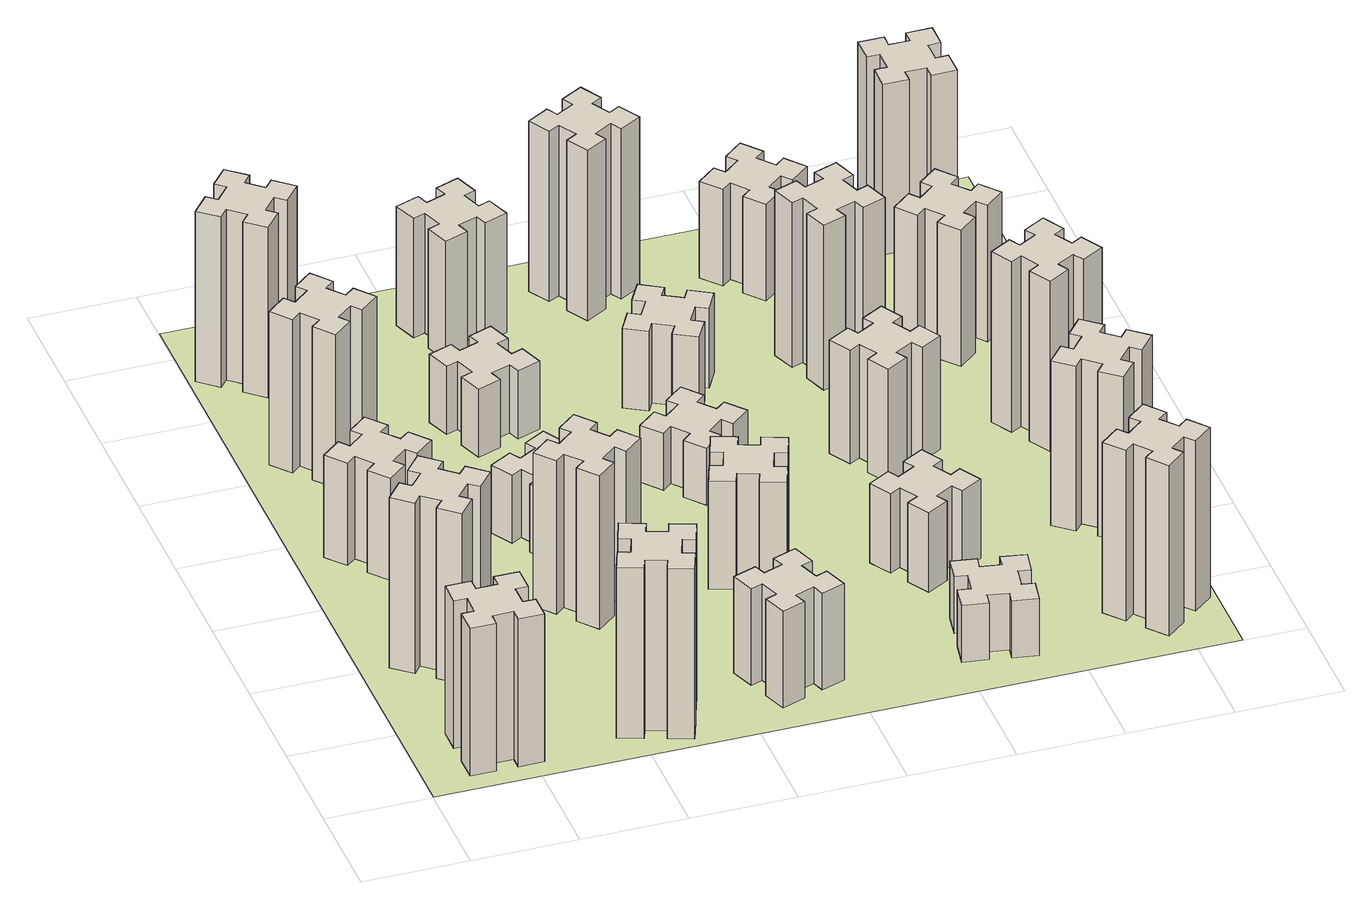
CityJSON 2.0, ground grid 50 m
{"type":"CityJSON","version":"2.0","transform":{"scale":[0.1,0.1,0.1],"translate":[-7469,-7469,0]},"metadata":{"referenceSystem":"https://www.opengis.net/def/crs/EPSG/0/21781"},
"CityObjects":{
"building1":{"type":"Building","attributes":{"class":"1000","function":"1000","usage":"1000","yearOfConstruction":2016,"roofType":"1000","measuredHeight":78,"storeysAboveGround":30,"storeysBelowGround":0},"geometry":[{"type":"Solid","lod":"1","boundaries":[[[[0,1,2,3,4,5,6,7,8,9,10,11,12,13,14,15,16,17,18,19]],[[17,16,20,21]],[[16,15,22,20]],[[15,14,23,22]],[[14,13,24,23]],[[13,12,25,24]],[[12,11,26,25]],[[11,10,27,26]],[[10,9,28,27]],[[9,8,29,28]],[[8,7,30,29]],[[7,6,31,30]],[[6,5,32,31]],[[5,4,33,32]],[[4,3,34,33]],[[3,2,35,34]],[[2,1,36,35]],[[1,0,37,36]],[[0,19,38,37]],[[19,18,39,38]],[[18,17,21,39]],[[24,25,26,27,28,29,30,31,32,33,34,35,36,37,38,39,21,20,22,23]]]]}]},
"building2":{"type":"Building","attributes":{"class":"1000","function":"1000","usage":"1000","yearOfConstruction":2016,"roofType":"1000","measuredHeight":90,"storeysAboveGround":30,"storeysBelowGround":0},"geometry":[{"type":"Solid","lod":"1","boundaries":[[[[40,41,42,43,44,45,46,47,48,49,50,51,52,53,54,55,56,57,58,59]],[[57,56,60,61]],[[56,55,62,60]],[[55,54,63,62]],[[54,53,64,63]],[[53,52,65,64]],[[52,51,66,65]],[[51,50,67,66]],[[50,49,68,67]],[[49,48,69,68]],[[48,47,70,69]],[[47,46,71,70]],[[46,45,72,71]],[[45,44,73,72]],[[44,43,74,73]],[[43,42,75,74]],[[42,41,76,75]],[[41,40,77,76]],[[40,59,78,77]],[[59,58,79,78]],[[58,57,61,79]],[[64,65,66,67,68,69,70,71,72,73,74,75,76,77,78,79,61,60,62,63]]]]}]},
"building3":{"type":"Building","attributes":{"class":"1000","function":"1000","usage":"1000","yearOfConstruction":2016,"roofType":"1000","measuredHeight":54,"storeysAboveGround":30,"storeysBelowGround":0},"geometry":[{"type":"Solid","lod":"1","boundaries":[[[[80,81,82,83,84,85,86,87,88,89,90,91,92,93,94,95,96,97,98,99]],[[97,96,100,101]],[[96,95,102,100]],[[95,94,103,102]],[[94,93,104,103]],[[93,92,105,104]],[[92,91,106,105]],[[91,90,107,106]],[[90,89,108,107]],[[89,88,109,108]],[[88,87,110,109]],[[87,86,111,110]],[[86,85,112,111]],[[85,84,113,112]],[[84,83,114,113]],[[83,82,115,114]],[[82,81,116,115]],[[81,80,117,116]],[[80,99,118,117]],[[99,98,119,118]],[[98,97,101,119]],[[104,105,106,107,108,109,110,111,112,113,114,115,116,117,118,119,101,100,102,103]]]]}]},
"building4":{"type":"Building","attributes":{"class":"1000","function":"1000","usage":"1000","yearOfConstruction":2016,"roofType":"1000","measuredHeight":81,"storeysAboveGround":30,"storeysBelowGround":0},"geometry":[{"type":"Solid","lod":"1","boundaries":[[[[120,121,122,123,124,125,126,127,128,129,130,131,132,133,134,135,136,137,138,139]],[[137,136,140,141]],[[136,135,142,140]],[[135,134,143,142]],[[134,133,144,143]],[[133,132,145,144]],[[132,131,146,145]],[[131,130,147,146]],[[130,129,148,147]],[[129,128,149,148]],[[128,127,150,149]],[[127,126,151,150]],[[126,125,152,151]],[[125,124,153,152]],[[124,123,154,153]],[[123,122,155,154]],[[122,121,156,155]],[[121,120,157,156]],[[120,139,158,157]],[[139,138,159,158]],[[138,137,141,159]],[[144,145,146,147,148,149,150,151,152,153,154,155,156,157,158,159,141,140,142,143]]]]}]},
"building5":{"type":"Building","attributes":{"class":"1000","function":"1000","usage":"1000","yearOfConstruction":2016,"roofType":"1000","measuredHeight":90,"storeysAboveGround":30,"storeysBelowGround":0},"geometry":[{"type":"Solid","lod":"1","boundaries":[[[[160,161,162,163,164,165,166,167,168,169,170,171,172,173,174,175,176,177,178,179]],[[177,176,180,181]],[[176,175,182,180]],[[175,174,183,182]],[[174,173,184,183]],[[173,172,185,184]],[[172,171,186,185]],[[171,170,187,186]],[[170,169,188,187]],[[169,168,189,188]],[[168,167,190,189]],[[167,166,191,190]],[[166,165,192,191]],[[165,164,193,192]],[[164,163,194,193]],[[163,162,195,194]],[[162,161,196,195]],[[161,160,197,196]],[[160,179,198,197]],[[179,178,199,198]],[[178,177,181,199]],[[184,185,186,187,188,189,190,191,192,193,194,195,196,197,198,199,181,180,182,183]]]]}]},
"building6":{"type":"Building","attributes":{"class":"1000","function":"1000","usage":"1000","yearOfConstruction":2016,"roofType":"1000","measuredHeight":90,"storeysAboveGround":30,"storeysBelowGround":0},"geometry":[{"type":"Solid","lod":"1","boundaries":[[[[200,201,202,203,204,205,206,207,208,209,210,211,212,213,214,215,216,217,218,219]],[[217,216,220,221]],[[216,215,222,220]],[[215,214,223,222]],[[214,213,224,223]],[[213,212,225,224]],[[212,211,226,225]],[[211,210,227,226]],[[210,209,228,227]],[[209,208,229,228]],[[208,207,230,229]],[[207,206,231,230]],[[206,205,232,231]],[[205,204,233,232]],[[204,203,234,233]],[[203,202,235,234]],[[202,201,236,235]],[[201,200,237,236]],[[200,219,238,237]],[[219,218,239,238]],[[218,217,221,239]],[[224,225,226,227,228,229,230,231,232,233,234,235,236,237,238,239,221,220,222,223]]]]}]},
"building7":{"type":"Building","attributes":{"class":"1000","function":"1000","usage":"1000","yearOfConstruction":2016,"roofType":"1000","measuredHeight":81,"storeysAboveGround":30,"storeysBelowGround":0},"geometry":[{"type":"Solid","lod":"1","boundaries":[[[[240,241,242,243,244,245,246,247,248,249,250,251,252,253,254,255,256,257,258,259]],[[257,256,260,261]],[[256,255,262,260]],[[255,254,263,262]],[[254,253,264,263]],[[253,252,265,264]],[[252,251,266,265]],[[251,250,267,266]],[[250,249,268,267]],[[249,248,269,268]],[[248,247,270,269]],[[247,246,271,270]],[[246,245,272,271]],[[245,244,273,272]],[[244,243,274,273]],[[243,242,275,274]],[[242,241,276,275]],[[241,240,277,276]],[[240,259,278,277]],[[259,258,279,278]],[[258,257,261,279]],[[264,265,266,267,268,269,270,271,272,273,274,275,276,277,278,279,261,260,262,263]]]]}]},
"building8":{"type":"Building","attributes":{"class":"1000","function":"1000","usage":"1000","yearOfConstruction":2016,"roofType":"1000","measuredHeight":36,"storeysAboveGround":30,"storeysBelowGround":0},"geometry":[{"type":"Solid","lod":"1","boundaries":[[[[280,281,282,283,284,285,286,287,288,289,290,291,292,293,294,295,296,297,298,299]],[[297,296,300,301]],[[296,295,302,300]],[[295,294,303,302]],[[294,293,304,303]],[[293,292,305,304]],[[292,291,306,305]],[[291,290,307,306]],[[290,289,308,307]],[[289,288,309,308]],[[288,287,310,309]],[[287,286,311,310]],[[286,285,312,311]],[[285,284,313,312]],[[284,283,314,313]],[[283,282,315,314]],[[282,281,316,315]],[[281,280,317,316]],[[280,299,318,317]],[[299,298,319,318]],[[298,297,301,319]],[[304,305,306,307,308,309,310,311,312,313,314,315,316,317,318,319,301,300,302,303]]]]}]},
"building9":{"type":"Building","attributes":{"class":"1000","function":"1000","usage":"1000","yearOfConstruction":2016,"roofType":"1000","measuredHeight":51,"storeysAboveGround":30,"storeysBelowGround":0},"geometry":[{"type":"Solid","lod":"1","boundaries":[[[[320,321,322,323,324,325,326,327,328,329,330,331,332,333,334,335,336,337,338,339]],[[337,336,340,341]],[[336,335,342,340]],[[335,334,343,342]],[[334,333,344,343]],[[333,332,345,344]],[[332,331,346,345]],[[331,330,347,346]],[[330,329,348,347]],[[329,328,349,348]],[[328,327,350,349]],[[327,326,351,350]],[[326,325,352,351]],[[325,324,353,352]],[[324,323,354,353]],[[323,322,355,354]],[[322,321,356,355]],[[321,320,357,356]],[[320,339,358,357]],[[339,338,359,358]],[[338,337,341,359]],[[344,345,346,347,348,349,350,351,352,353,354,355,356,357,358,359,341,340,342,343]]]]}]},
"building10":{"type":"Building","attributes":{"class":"1000","function":"1000","usage":"1000","yearOfConstruction":2016,"roofType":"1000","measuredHeight":36,"storeysAboveGround":30,"storeysBelowGround":0},"geometry":[{"type":"Solid","lod":"1","boundaries":[[[[360,361,362,363,364,365,366,367,368,369,370,371,372,373,374,375,376,377,378,379]],[[377,376,380,381]],[[376,375,382,380]],[[375,374,383,382]],[[374,373,384,383]],[[373,372,385,384]],[[372,371,386,385]],[[371,370,387,386]],[[370,369,388,387]],[[369,368,389,388]],[[368,367,390,389]],[[367,366,391,390]],[[366,365,392,391]],[[365,364,393,392]],[[364,363,394,393]],[[363,362,395,394]],[[362,361,396,395]],[[361,360,397,396]],[[360,379,398,397]],[[379,378,399,398]],[[378,377,381,399]],[[384,385,386,387,388,389,390,391,392,393,394,395,396,397,398,399,381,380,382,383]]]]}]},
"building11":{"type":"Building","attributes":{"class":"1000","function":"1000","usage":"1000","yearOfConstruction":2016,"roofType":"1000","measuredHeight":63,"storeysAboveGround":30,"storeysBelowGround":0},"geometry":[{"type":"Solid","lod":"1","boundaries":[[[[400,401,402,403,404,405,406,407,408,409,410,411,412,413,414,415,416,417,418,419]],[[417,416,420,421]],[[416,415,422,420]],[[415,414,423,422]],[[414,413,424,423]],[[413,412,425,424]],[[412,411,426,425]],[[411,410,427,426]],[[410,409,428,427]],[[409,408,429,428]],[[408,407,430,429]],[[407,406,431,430]],[[406,405,432,431]],[[405,404,433,432]],[[404,403,434,433]],[[403,402,435,434]],[[402,401,436,435]],[[401,400,437,436]],[[400,419,438,437]],[[419,418,439,438]],[[418,417,421,439]],[[424,425,426,427,428,429,430,431,432,433,434,435,436,437,438,439,421,420,422,423]]]]}]},
"building12":{"type":"Building","attributes":{"class":"1000","function":"1000","usage":"1000","yearOfConstruction":2016,"roofType":"1000","measuredHeight":57,"storeysAboveGround":30,"storeysBelowGround":0},"geometry":[{"type":"Solid","lod":"1","boundaries":[[[[440,441,442,443,444,445,446,447,448,449,450,451,452,453,454,455,456,457,458,459]],[[457,456,460,461]],[[456,455,462,460]],[[455,454,463,462]],[[454,453,464,463]],[[453,452,465,464]],[[452,451,466,465]],[[451,450,467,466]],[[450,449,468,467]],[[449,448,469,468]],[[448,447,470,469]],[[447,446,471,470]],[[446,445,472,471]],[[445,444,473,472]],[[444,443,474,473]],[[443,442,475,474]],[[442,441,476,475]],[[441,440,477,476]],[[440,459,478,477]],[[459,458,479,478]],[[458,457,461,479]],[[464,465,466,467,468,469,470,471,472,473,474,475,476,477,478,479,461,460,462,463]]]]}]},
"building13":{"type":"Building","attributes":{"class":"1000","function":"1000","usage":"1000","yearOfConstruction":2016,"roofType":"1000","measuredHeight":30,"storeysAboveGround":30,"storeysBelowGround":0},"geometry":[{"type":"Solid","lod":"1","boundaries":[[[[480,481,482,483,484,485,486,487,488,489,490,491,492,493,494,495,496,497,498,499]],[[497,496,500,501]],[[496,495,502,500]],[[495,494,503,502]],[[494,493,504,503]],[[493,492,505,504]],[[492,491,506,505]],[[491,490,507,506]],[[490,489,508,507]],[[489,488,509,508]],[[488,487,510,509]],[[487,486,511,510]],[[486,485,512,511]],[[485,484,513,512]],[[484,483,514,513]],[[483,482,515,514]],[[482,481,516,515]],[[481,480,517,516]],[[480,499,518,517]],[[499,498,519,518]],[[498,497,501,519]],[[504,505,506,507,508,509,510,511,512,513,514,515,516,517,518,519,501,500,502,503]]]]}]},
"building14":{"type":"Building","attributes":{"class":"1000","function":"1000","usage":"1000","yearOfConstruction":2016,"roofType":"1000","measuredHeight":42,"storeysAboveGround":30,"storeysBelowGround":0},"geometry":[{"type":"Solid","lod":"1","boundaries":[[[[520,521,522,523,524,525,526,527,528,529,530,531,532,533,534,535,536,537,538,539]],[[537,536,540,541]],[[536,535,542,540]],[[535,534,543,542]],[[534,533,544,543]],[[533,532,545,544]],[[532,531,546,545]],[[531,530,547,546]],[[530,529,548,547]],[[529,528,549,548]],[[528,527,550,549]],[[527,526,551,550]],[[526,525,552,551]],[[525,524,553,552]],[[524,523,554,553]],[[523,522,555,554]],[[522,521,556,555]],[[521,520,557,556]],[[520,539,558,557]],[[539,538,559,558]],[[538,537,541,559]],[[544,545,546,547,548,549,550,551,552,553,554,555,556,557,558,559,541,540,542,543]]]]}]},
"building15":{"type":"Building","attributes":{"class":"1000","function":"1000","usage":"1000","yearOfConstruction":2016,"roofType":"1000","measuredHeight":30,"storeysAboveGround":30,"storeysBelowGround":0},"geometry":[{"type":"Solid","lod":"1","boundaries":[[[[560,561,562,563,564,565,566,567,568,569,570,571,572,573,574,575,576,577,578,579]],[[577,576,580,581]],[[576,575,582,580]],[[575,574,583,582]],[[574,573,584,583]],[[573,572,585,584]],[[572,571,586,585]],[[571,570,587,586]],[[570,569,588,587]],[[569,568,589,588]],[[568,567,590,589]],[[567,566,591,590]],[[566,565,592,591]],[[565,564,593,592]],[[564,563,594,593]],[[563,562,595,594]],[[562,561,596,595]],[[561,560,597,596]],[[560,579,598,597]],[[579,578,599,598]],[[578,577,581,599]],[[584,585,586,587,588,589,590,591,592,593,594,595,596,597,598,599,581,580,582,583]]]]}]},
"building16":{"type":"Building","attributes":{"class":"1000","function":"1000","usage":"1000","yearOfConstruction":2016,"roofType":"1000","measuredHeight":90,"storeysAboveGround":30,"storeysBelowGround":0},"geometry":[{"type":"Solid","lod":"1","boundaries":[[[[600,601,602,603,604,605,606,607,608,609,610,611,612,613,614,615,616,617,618,619]],[[617,616,620,621]],[[616,615,622,620]],[[615,614,623,622]],[[614,613,624,623]],[[613,612,625,624]],[[612,611,626,625]],[[611,610,627,626]],[[610,609,628,627]],[[609,608,629,628]],[[608,607,630,629]],[[607,606,631,630]],[[606,605,632,631]],[[605,604,633,632]],[[604,603,634,633]],[[603,602,635,634]],[[602,601,636,635]],[[601,600,637,636]],[[600,619,638,637]],[[619,618,639,638]],[[618,617,621,639]],[[624,625,626,627,628,629,630,631,632,633,634,635,636,637,638,639,621,620,622,623]]]]}]},
"building17":{"type":"Building","attributes":{"class":"1000","function":"1000","usage":"1000","yearOfConstruction":2016,"roofType":"1000","measuredHeight":42,"storeysAboveGround":30,"storeysBelowGround":0},"geometry":[{"type":"Solid","lod":"1","boundaries":[[[[640,641,642,643,644,645,646,647,648,649,650,651,652,653,654,655,656,657,658,659]],[[657,656,660,661]],[[656,655,662,660]],[[655,654,663,662]],[[654,653,664,663]],[[653,652,665,664]],[[652,651,666,665]],[[651,650,667,666]],[[650,649,668,667]],[[649,648,669,668]],[[648,647,670,669]],[[647,646,671,670]],[[646,645,672,671]],[[645,644,673,672]],[[644,643,674,673]],[[643,642,675,674]],[[642,641,676,675]],[[641,640,677,676]],[[640,659,678,677]],[[659,658,679,678]],[[658,657,661,679]],[[664,665,666,667,668,669,670,671,672,673,674,675,676,677,678,679,661,660,662,663]]]]}]},
"building18":{"type":"Building","attributes":{"class":"1000","function":"1000","usage":"1000","yearOfConstruction":2016,"roofType":"1000","measuredHeight":60,"storeysAboveGround":30,"storeysBelowGround":0},"geometry":[{"type":"Solid","lod":"1","boundaries":[[[[680,681,682,683,684,685,686,687,688,689,690,691,692,693,694,695,696,697,698,699]],[[697,696,700,701]],[[696,695,702,700]],[[695,694,703,702]],[[694,693,704,703]],[[693,692,705,704]],[[692,691,706,705]],[[691,690,707,706]],[[690,689,708,707]],[[689,688,709,708]],[[688,687,710,709]],[[687,686,711,710]],[[686,685,712,711]],[[685,684,713,712]],[[684,683,714,713]],[[683,682,715,714]],[[682,681,716,715]],[[681,680,717,716]],[[680,699,718,717]],[[699,698,719,718]],[[698,697,701,719]],[[704,705,706,707,708,709,710,711,712,713,714,715,716,717,718,719,701,700,702,703]]]]}]},
"building19":{"type":"Building","attributes":{"class":"1000","function":"1000","usage":"1000","yearOfConstruction":2016,"roofType":"1000","measuredHeight":87,"storeysAboveGround":30,"storeysBelowGround":0},"geometry":[{"type":"Solid","lod":"1","boundaries":[[[[720,721,722,723,724,725,726,727,728,729,730,731,732,733,734,735,736,737,738,739]],[[737,736,740,741]],[[736,735,742,740]],[[735,734,743,742]],[[734,733,744,743]],[[733,732,745,744]],[[732,731,746,745]],[[731,730,747,746]],[[730,729,748,747]],[[729,728,749,748]],[[728,727,750,749]],[[727,726,751,750]],[[726,725,752,751]],[[725,724,753,752]],[[724,723,754,753]],[[723,722,755,754]],[[722,721,756,755]],[[721,720,757,756]],[[720,739,758,757]],[[739,738,759,758]],[[738,737,741,759]],[[744,745,746,747,748,749,750,751,752,753,754,755,756,757,758,759,741,740,742,743]]]]}]},
"building20":{"type":"Building","attributes":{"class":"1000","function":"1000","usage":"1000","yearOfConstruction":2016,"roofType":"1000","measuredHeight":90,"storeysAboveGround":30,"storeysBelowGround":0},"geometry":[{"type":"Solid","lod":"1","boundaries":[[[[760,761,762,763,764,765,766,767,768,769,770,771,772,773,774,775,776,777,778,779]],[[777,776,780,781]],[[776,775,782,780]],[[775,774,783,782]],[[774,773,784,783]],[[773,772,785,784]],[[772,771,786,785]],[[771,770,787,786]],[[770,769,788,787]],[[769,768,789,788]],[[768,767,790,789]],[[767,766,791,790]],[[766,765,792,791]],[[765,764,793,792]],[[764,763,794,793]],[[763,762,795,794]],[[762,761,796,795]],[[761,760,797,796]],[[760,779,798,797]],[[779,778,799,798]],[[778,777,781,799]],[[784,785,786,787,788,789,790,791,792,793,794,795,796,797,798,799,781,780,782,783]]]]}]},
"building21":{"type":"Building","attributes":{"class":"1000","function":"1000","usage":"1000","yearOfConstruction":2016,"roofType":"1000","measuredHeight":51,"storeysAboveGround":30,"storeysBelowGround":0},"geometry":[{"type":"Solid","lod":"1","boundaries":[[[[800,801,802,803,804,805,806,807,808,809,810,811,812,813,814,815,816,817,818,819]],[[817,816,820,821]],[[816,815,822,820]],[[815,814,823,822]],[[814,813,824,823]],[[813,812,825,824]],[[812,811,826,825]],[[811,810,827,826]],[[810,809,828,827]],[[809,808,829,828]],[[808,807,830,829]],[[807,806,831,830]],[[806,805,832,831]],[[805,804,833,832]],[[804,803,834,833]],[[803,802,835,834]],[[802,801,836,835]],[[801,800,837,836]],[[800,819,838,837]],[[819,818,839,838]],[[818,817,821,839]],[[824,825,826,827,828,829,830,831,832,833,834,835,836,837,838,839,821,820,822,823]]]]}]},
"building22":{"type":"Building","attributes":{"class":"1000","function":"1000","usage":"1000","yearOfConstruction":2016,"roofType":"1000","measuredHeight":87,"storeysAboveGround":30,"storeysBelowGround":0},"geometry":[{"type":"Solid","lod":"1","boundaries":[[[[840,841,842,843,844,845,846,847,848,849,850,851,852,853,854,855,856,857,858,859]],[[857,856,860,861]],[[856,855,862,860]],[[855,854,863,862]],[[854,853,864,863]],[[853,852,865,864]],[[852,851,866,865]],[[851,850,867,866]],[[850,849,868,867]],[[849,848,869,868]],[[848,847,870,869]],[[847,846,871,870]],[[846,845,872,871]],[[845,844,873,872]],[[844,843,874,873]],[[843,842,875,874]],[[842,841,876,875]],[[841,840,877,876]],[[840,859,878,877]],[[859,858,879,878]],[[858,857,861,879]],[[864,865,866,867,868,869,870,871,872,873,874,875,876,877,878,879,861,860,862,863]]]]}]},
"building23":{"type":"Building","attributes":{"class":"1000","function":"1000","usage":"1000","yearOfConstruction":2016,"roofType":"1000","measuredHeight":90,"storeysAboveGround":30,"storeysBelowGround":0},"geometry":[{"type":"Solid","lod":"1","boundaries":[[[[880,881,882,883,884,885,886,887,888,889,890,891,892,893,894,895,896,897,898,899]],[[897,896,900,901]],[[896,895,902,900]],[[895,894,903,902]],[[894,893,904,903]],[[893,892,905,904]],[[892,891,906,905]],[[891,890,907,906]],[[890,889,908,907]],[[889,888,909,908]],[[888,887,910,909]],[[887,886,911,910]],[[886,885,912,911]],[[885,884,913,912]],[[884,883,914,913]],[[883,882,915,914]],[[882,881,916,915]],[[881,880,917,916]],[[880,899,918,917]],[[899,898,919,918]],[[898,897,901,919]],[[904,905,906,907,908,909,910,911,912,913,914,915,916,917,918,919,901,900,902,903]]]]}]},
"building24":{"type":"Building","attributes":{"class":"1000","function":"1000","usage":"1000","yearOfConstruction":2016,"roofType":"1000","measuredHeight":72,"storeysAboveGround":30,"storeysBelowGround":0},"geometry":[{"type":"Solid","lod":"1","boundaries":[[[[920,921,922,923,924,925,926,927,928,929,930,931,932,933,934,935,936,937,938,939]],[[937,936,940,941]],[[936,935,942,940]],[[935,934,943,942]],[[934,933,944,943]],[[933,932,945,944]],[[932,931,946,945]],[[931,930,947,946]],[[930,929,948,947]],[[929,928,949,948]],[[928,927,950,949]],[[927,926,951,950]],[[926,925,952,951]],[[925,924,953,952]],[[924,923,954,953]],[[923,922,955,954]],[[922,921,956,955]],[[921,920,957,956]],[[920,939,958,957]],[[939,938,959,958]],[[938,937,941,959]],[[944,945,946,947,948,949,950,951,952,953,954,955,956,957,958,959,941,940,942,943]]]]}]},
"building25":{"type":"Building","attributes":{"class":"1000","function":"1000","usage":"1000","yearOfConstruction":2016,"roofType":"1000","measuredHeight":90,"storeysAboveGround":30,"storeysBelowGround":0},"geometry":[{"type":"Solid","lod":"1","boundaries":[[[[960,961,962,963,964,965,966,967,968,969,970,971,972,973,974,975,976,977,978,979]],[[977,976,980,981]],[[976,975,982,980]],[[975,974,983,982]],[[974,973,984,983]],[[973,972,985,984]],[[972,971,986,985]],[[971,970,987,986]],[[970,969,988,987]],[[969,968,989,988]],[[968,967,990,989]],[[967,966,991,990]],[[966,965,992,991]],[[965,964,993,992]],[[964,963,994,993]],[[963,962,995,994]],[[962,961,996,995]],[[961,960,997,996]],[[960,979,998,997]],[[979,978,999,998]],[[978,977,981,999]],[[984,985,986,987,988,989,990,991,992,993,994,995,996,997,998,999,981,980,982,983]]]]}]},
"landuse1":{"type":"LandUse","attributes":{"name":"plot1","function":"1010"},"geometry":[{"type":"MultiSurface","lod":"1","boundaries":[[[1000,1001,1002,1003]]]}]}
},
"vertices":[
[265,325,0],[265,225,0],[205,225,0],[205,105,0],[325,105,0],[325,165,0],[425,165,0],[425,105,0],[545,105,0],[545,225,0],[485,225,0],[485,325,0],[545,325,0],[545,445,0],[425,445,0],[425,385,0],[325,385,0],[325,445,0],[205,445,0],[205,325,0],[325,385,780],[325,445,780],[425,385,780],[425,445,780],[545,445,780],[545,325,780],[485,325,780],[485,225,780],[545,225,780],[545,105,780],[425,105,780],[425,165,780],[325,165,780],[325,105,780],[205,105,780],[205,225,780],[265,225,780],[265,325,780],[205,325,780],[205,445,780],
[484,1067,0],[408,1132,0],[446,1178,0],[354,1255,0],[277,1163,0],[323,1124,0],[259,1048,0],[213,1086,0],[136,994,0],[228,917,0],[266,963,0],[343,899,0],[304,853,0],[396,776,0],[473,868,0],[427,906,0],[492,983,0],[538,944,0],[615,1036,0],[523,1113,0],[492,983,900],[538,944,900],[427,906,900],[473,868,900],[396,776,900],[304,853,900],[343,899,900],[266,963,900],[228,917,900],[136,994,900],[213,1086,900],[259,1048,900],[323,1124,900],[277,1163,900],[354,1255,900],[446,1178,900],[408,1132,900],[484,1067,900],[523,1113,900],[615,1036,900],
[492,1888,0],[427,1964,0],[473,2003,0],[396,2095,0],[304,2018,0],[343,1972,0],[266,1907,0],[228,1953,0],[136,1876,0],[213,1784,0],[259,1823,0],[323,1746,0],[277,1708,0],[354,1616,0],[446,1693,0],[408,1739,0],[484,1803,0],[523,1757,0],[615,1834,0],[538,1926,0],[484,1803,540],[523,1757,540],[408,1739,540],[446,1693,540],[354,1616,540],[277,1708,540],[323,1746,540],[259,1823,540],[213,1784,540],[136,1876,540],[228,1953,540],[266,1907,540],[343,1972,540],[304,2018,540],[396,2095,540],[473,2003,540],[427,1964,540],[492,1888,540],[538,1926,540],[615,1834,540],
[343,2712,0],[266,2647,0],[228,2693,0],[136,2616,0],[213,2524,0],[259,2563,0],[323,2486,0],[277,2448,0],[354,2356,0],[446,2433,0],[408,2479,0],[484,2543,0],[523,2497,0],[615,2574,0],[538,2666,0],[492,2628,0],[427,2704,0],[473,2743,0],[396,2835,0],[304,2758,0],[427,2704,810],[473,2743,810],[492,2628,810],[538,2666,810],[615,2574,810],[523,2497,810],[484,2543,810],[408,2479,810],[446,2433,810],[354,2356,810],[277,2448,810],[323,2486,810],[259,2563,810],[213,2524,810],[136,2616,810],[228,2693,810],[266,2647,810],[343,2712,810],[304,2758,810],[396,2835,810],
[1029,360,0],[995,266,0],[939,287,0],[897,174,0],[1010,133,0],[1031,189,0],[1125,155,0],[1104,99,0],[1217,57,0],[1258,170,0],[1202,191,0],[1236,285,0],[1292,264,0],[1333,377,0],[1220,418,0],[1200,362,0],[1106,396,0],[1127,452,0],[1014,493,0],[973,380,0],[1106,396,900],[1127,452,900],[1200,362,900],[1220,418,900],[1333,377,900],[1292,264,900],[1236,285,900],[1202,191,900],[1258,170,900],[1217,57,900],[1104,99,900],[1125,155,900],[1031,189,900],[1010,133,900],[897,174,900],[939,287,900],[995,266,900],[1029,360,900],[973,380,900],[1014,493,900],
[384,3387,0],[308,3452,0],[346,3498,0],[254,3575,0],[177,3483,0],[223,3444,0],[159,3368,0],[113,3406,0],[36,3314,0],[128,3237,0],[166,3283,0],[243,3219,0],[204,3173,0],[296,3096,0],[373,3188,0],[327,3226,0],[392,3303,0],[438,3264,0],[515,3356,0],[423,3433,0],[392,3303,900],[438,3264,900],[327,3226,900],[373,3188,900],[296,3096,900],[204,3173,900],[243,3219,900],[166,3283,900],[128,3237,900],[36,3314,900],[113,3406,900],[159,3368,900],[223,3444,900],[177,3483,900],[254,3575,900],[346,3498,900],[308,3452,900],[384,3387,900],[423,3433,900],[515,3356,900],
[1083,1332,0],[1006,1267,0],[968,1313,0],[876,1236,0],[953,1144,0],[999,1183,0],[1063,1106,0],[1017,1068,0],[1094,976,0],[1186,1053,0],[1148,1099,0],[1224,1163,0],[1263,1117,0],[1355,1194,0],[1278,1286,0],[1232,1248,0],[1167,1324,0],[1213,1363,0],[1136,1455,0],[1044,1378,0],[1167,1324,810],[1213,1363,810],[1232,1248,810],[1278,1286,810],[1355,1194,810],[1263,1117,810],[1224,1163,810],[1148,1099,810],[1186,1053,810],[1094,976,810],[1017,1068,810],[1063,1106,810],[999,1183,810],[953,1144,810],[876,1236,810],[968,1313,810],[1006,1267,810],[1083,1332,810],[1044,1378,810],[1136,1455,810],
[995,1744,0],[1045,1657,0],[993,1627,0],[1053,1523,0],[1157,1583,0],[1127,1635,0],[1214,1685,0],[1244,1633,0],[1348,1693,0],[1288,1797,0],[1236,1767,0],[1186,1854,0],[1238,1884,0],[1178,1988,0],[1074,1928,0],[1104,1876,0],[1017,1826,0],[987,1878,0],[883,1818,0],[943,1714,0],[1017,1826,360],[987,1878,360],[1104,1876,360],[1074,1928,360],[1178,1988,360],[1238,1884,360],[1186,1854,360],[1236,1767,360],[1288,1797,360],[1348,1693,360],[1244,1633,360],[1214,1685,360],[1127,1635,360],[1157,1583,360],[1053,1523,360],[993,1627,360],[1045,1657,360],[995,1744,360],[943,1714,360],[883,1818,360],
[1765,496,0],[1671,462,0],[1650,518,0],[1537,477,0],[1579,364,0],[1635,385,0],[1669,291,0],[1613,270,0],[1654,157,0],[1767,199,0],[1746,255,0],[1840,289,0],[1860,233,0],[1973,274,0],[1932,387,0],[1876,366,0],[1842,460,0],[1898,480,0],[1857,593,0],[1744,552,0],[1842,460,510],[1898,480,510],[1876,366,510],[1932,387,510],[1973,274,510],[1860,233,510],[1840,289,510],[1746,255,510],[1767,199,510],[1654,157,510],[1613,270,510],[1669,291,510],[1635,385,510],[1579,364,510],[1537,477,510],[1650,518,510],[1671,462,510],[1765,496,510],[1744,552,510],[1857,593,510],
[1125,2716,0],[1031,2682,0],[1010,2738,0],[897,2697,0],[939,2584,0],[995,2605,0],[1029,2511,0],[973,2490,0],[1014,2377,0],[1127,2419,0],[1106,2475,0],[1200,2509,0],[1220,2453,0],[1333,2494,0],[1292,2607,0],[1236,2586,0],[1202,2680,0],[1258,2700,0],[1217,2813,0],[1104,2772,0],[1202,2680,360],[1258,2700,360],[1236,2586,360],[1292,2607,360],[1333,2494,360],[1220,2453,360],[1200,2509,360],[1106,2475,360],[1127,2419,360],[1014,2377,360],[973,2490,360],[1029,2511,360],[995,2605,360],[939,2584,360],[897,2697,360],[1010,2738,360],[1031,2682,360],[1125,2716,360],[1104,2772,360],[1217,2813,360],
[1225,3456,0],[1131,3422,0],[1110,3478,0],[997,3437,0],[1039,3324,0],[1095,3345,0],[1129,3251,0],[1073,3230,0],[1114,3117,0],[1227,3159,0],[1206,3215,0],[1300,3249,0],[1320,3193,0],[1433,3234,0],[1392,3347,0],[1336,3326,0],[1302,3420,0],[1358,3440,0],[1317,3553,0],[1204,3512,0],[1302,3420,630],[1358,3440,630],[1336,3326,630],[1392,3347,630],[1433,3234,630],[1320,3193,630],[1300,3249,630],[1206,3215,630],[1227,3159,630],[1114,3117,630],[1073,3230,630],[1129,3251,630],[1095,3345,630],[1039,3324,630],[997,3437,630],[1110,3478,630],[1131,3422,630],[1225,3456,630],[1204,3512,630],[1317,3553,630],
[1769,1300,0],[1735,1206,0],[1679,1227,0],[1637,1114,0],[1750,1073,0],[1771,1129,0],[1865,1095,0],[1844,1039,0],[1957,997,0],[1998,1110,0],[1942,1131,0],[1976,1225,0],[2032,1204,0],[2073,1317,0],[1960,1358,0],[1940,1302,0],[1846,1336,0],[1867,1392,0],[1754,1433,0],[1713,1320,0],[1846,1336,570],[1867,1392,570],[1940,1302,570],[1960,1358,570],[2073,1317,570],[2032,1204,570],[1976,1225,570],[1942,1131,570],[1998,1110,570],[1957,997,570],[1844,1039,570],[1865,1095,570],[1771,1129,570],[1750,1073,570],[1637,1114,570],[1679,1227,570],[1735,1206,570],[1769,1300,570],[1713,1320,570],[1754,1433,570],
[1972,1988,0],[1907,2064,0],[1953,2103,0],[1876,2195,0],[1784,2118,0],[1823,2072,0],[1746,2007,0],[1708,2053,0],[1616,1976,0],[1693,1884,0],[1739,1923,0],[1803,1846,0],[1757,1808,0],[1834,1716,0],[1926,1793,0],[1888,1839,0],[1964,1903,0],[2003,1857,0],[2095,1934,0],[2018,2026,0],[1964,1903,300],[2003,1857,300],[1888,1839,300],[1926,1793,300],[1834,1716,300],[1757,1808,300],[1803,1846,300],[1739,1923,300],[1693,1884,300],[1616,1976,300],[1708,2053,300],[1746,2007,300],[1823,2072,300],[1784,2118,300],[1876,2195,300],[1953,2103,300],[1907,2064,300],[1972,1988,300],[2018,2026,300],[2095,1934,300],
[2026,2497,0],[2076,2584,0],[2128,2554,0],[2188,2658,0],[2084,2718,0],[2054,2666,0],[1967,2716,0],[1997,2768,0],[1893,2828,0],[1833,2724,0],[1885,2694,0],[1835,2607,0],[1783,2637,0],[1723,2533,0],[1827,2473,0],[1857,2525,0],[1944,2475,0],[1914,2423,0],[2018,2363,0],[2078,2467,0],[1944,2475,420],[1914,2423,420],[1857,2525,420],[1827,2473,420],[1723,2533,420],[1783,2637,420],[1835,2607,420],[1885,2694,420],[1833,2724,420],[1893,2828,420],[1997,2768,420],[1967,2716,420],[2054,2666,420],[2084,2718,420],[2188,2658,420],[2128,2554,420],[2076,2584,420],[2026,2497,420],[2078,2467,420],[2018,2363,420],
[2596,444,0],[2578,345,0],[2519,356,0],[2498,237,0],[2617,217,0],[2627,276,0],[2725,258,0],[2715,199,0],[2833,178,0],[2854,297,0],[2795,307,0],[2812,405,0],[2871,395,0],[2892,513,0],[2774,534,0],[2764,475,0],[2665,492,0],[2676,551,0],[2557,572,0],[2537,454,0],[2665,492,300],[2676,551,300],[2764,475,300],[2774,534,300],[2892,513,300],[2871,395,300],[2812,405,300],[2795,307,300],[2854,297,300],[2833,178,300],[2715,199,300],[2725,258,300],[2627,276,300],[2617,217,300],[2498,237,300],[2519,356,300],[2578,345,300],[2596,444,300],[2537,454,300],[2557,572,300],
[1844,3556,0],[1757,3506,0],[1727,3558,0],[1623,3498,0],[1683,3394,0],[1735,3424,0],[1785,3337,0],[1733,3307,0],[1793,3203,0],[1897,3263,0],[1867,3315,0],[1954,3365,0],[1984,3313,0],[2088,3373,0],[2028,3477,0],[1976,3447,0],[1926,3534,0],[1978,3564,0],[1918,3668,0],[1814,3608,0],[1926,3534,900],[1978,3564,900],[1976,3447,900],[2028,3477,900],[2088,3373,900],[1984,3313,900],[1954,3365,900],[1867,3315,900],[1897,3263,900],[1793,3203,900],[1733,3307,900],[1785,3337,900],[1735,3424,900],[1683,3394,900],[1623,3498,900],[1727,3558,900],[1757,3506,900],[1844,3556,900],[1814,3608,900],[1918,3668,900],
[2716,1027,0],[2666,1114,0],[2718,1144,0],[2658,1248,0],[2554,1188,0],[2584,1136,0],[2497,1086,0],[2467,1138,0],[2363,1078,0],[2423,974,0],[2475,1004,0],[2525,917,0],[2473,887,0],[2533,783,0],[2637,843,0],[2607,895,0],[2694,945,0],[2724,893,0],[2828,953,0],[2768,1057,0],[2694,945,420],[2724,893,420],[2607,895,420],[2637,843,420],[2533,783,420],[2473,887,420],[2525,917,420],[2475,1004,420],[2423,974,420],[2363,1078,420],[2467,1138,420],[2497,1086,420],[2584,1136,420],[2554,1188,420],[2658,1248,420],[2718,1144,420],[2666,1114,420],[2716,1027,420],[2768,1057,420],[2828,953,420],
[2816,1867,0],[2766,1954,0],[2818,1984,0],[2758,2088,0],[2654,2028,0],[2684,1976,0],[2597,1926,0],[2567,1978,0],[2463,1918,0],[2523,1814,0],[2575,1844,0],[2625,1757,0],[2573,1727,0],[2633,1623,0],[2737,1683,0],[2707,1735,0],[2794,1785,0],[2824,1733,0],[2928,1793,0],[2868,1897,0],[2794,1785,600],[2824,1733,600],[2707,1735,600],[2737,1683,600],[2633,1623,600],[2573,1727,600],[2625,1757,600],[2575,1844,600],[2523,1814,600],[2463,1918,600],[2567,1978,600],[2597,1926,600],[2684,1976,600],[2654,2028,600],[2758,2088,600],[2818,1984,600],[2766,1954,600],[2816,1867,600],[2868,1897,600],[2928,1793,600],
[2686,2475,0],[2780,2509,0],[2800,2453,0],[2913,2494,0],[2872,2607,0],[2816,2586,0],[2782,2680,0],[2838,2700,0],[2797,2813,0],[2684,2772,0],[2705,2716,0],[2611,2682,0],[2590,2738,0],[2477,2697,0],[2519,2584,0],[2575,2605,0],[2609,2511,0],[2553,2490,0],[2594,2377,0],[2707,2419,0],[2609,2511,870],[2553,2490,870],[2575,2605,870],[2519,2584,870],[2477,2697,870],[2590,2738,870],[2611,2682,870],[2705,2716,870],[2684,2772,870],[2797,2813,870],[2838,2700,870],[2782,2680,870],[2816,2586,870],[2872,2607,870],[2913,2494,870],[2800,2453,870],[2780,2509,870],[2686,2475,870],[2707,2419,870],[2594,2377,870],
[3468,259,0],[3544,323,0],[3583,277,0],[3675,354,0],[3598,446,0],[3552,408,0],[3487,484,0],[3533,523,0],[3456,615,0],[3364,538,0],[3403,492,0],[3326,427,0],[3288,473,0],[3196,396,0],[3273,304,0],[3319,343,0],[3383,266,0],[3337,228,0],[3414,136,0],[3506,213,0],[3383,266,900],[3337,228,900],[3319,343,900],[3273,304,900],[3196,396,900],[3288,473,900],[3326,427,900],[3403,492,900],[3364,538,900],[3456,615,900],[3533,523,900],[3487,484,900],[3552,408,900],[3598,446,900],[3675,354,900],[3583,277,900],[3544,323,900],[3468,259,900],[3506,213,900],[3414,136,900],
[2712,3368,0],[2647,3444,0],[2693,3483,0],[2616,3575,0],[2524,3498,0],[2563,3452,0],[2486,3387,0],[2448,3433,0],[2356,3356,0],[2433,3264,0],[2479,3303,0],[2543,3226,0],[2497,3188,0],[2574,3096,0],[2666,3173,0],[2628,3219,0],[2704,3283,0],[2743,3237,0],[2835,3314,0],[2758,3406,0],[2704,3283,510],[2743,3237,510],[2628,3219,510],[2666,3173,510],[2574,3096,510],[2497,3188,510],[2543,3226,510],[2479,3303,510],[2433,3264,510],[2356,3356,510],[2448,3433,510],[2486,3387,510],[2563,3452,510],[2524,3498,510],[2616,3575,510],[2693,3483,510],[2647,3444,510],[2712,3368,510],[2758,3406,510],[2835,3314,510],
[3487,1006,0],[3552,1083,0],[3598,1044,0],[3675,1136,0],[3583,1213,0],[3544,1167,0],[3468,1232,0],[3506,1278,0],[3414,1355,0],[3337,1263,0],[3383,1224,0],[3319,1148,0],[3273,1186,0],[3196,1094,0],[3288,1017,0],[3326,1063,0],[3403,999,0],[3364,953,0],[3456,876,0],[3533,968,0],[3403,999,870],[3364,953,870],[3326,1063,870],[3288,1017,870],[3196,1094,870],[3273,1186,870],[3319,1148,870],[3383,1224,870],[3337,1263,870],[3414,1355,870],[3506,1278,870],[3468,1232,870],[3544,1167,870],[3583,1213,870],[3675,1136,870],[3598,1044,870],[3552,1083,870],[3487,1006,870],[3533,968,870],[3456,876,870],
[3556,1867,0],[3506,1954,0],[3558,1984,0],[3498,2088,0],[3394,2028,0],[3424,1976,0],[3337,1926,0],[3307,1978,0],[3203,1918,0],[3263,1814,0],[3315,1844,0],[3365,1757,0],[3313,1727,0],[3373,1623,0],[3477,1683,0],[3447,1735,0],[3534,1785,0],[3564,1733,0],[3668,1793,0],[3608,1897,0],[3534,1785,900],[3564,1733,900],[3447,1735,900],[3477,1683,900],[3373,1623,900],[3313,1727,900],[3365,1757,900],[3315,1844,900],[3263,1814,900],[3203,1918,900],[3307,1978,900],[3337,1926,900],[3424,1976,900],[3394,2028,900],[3498,2088,900],[3558,1984,900],[3506,1954,900],[3556,1867,900],[3608,1897,900],[3668,1793,900],
[3119,2563,0],[3183,2486,0],[3137,2448,0],[3214,2356,0],[3306,2433,0],[3268,2479,0],[3344,2543,0],[3383,2497,0],[3475,2574,0],[3398,2666,0],[3352,2628,0],[3287,2704,0],[3333,2743,0],[3256,2835,0],[3164,2758,0],[3203,2712,0],[3126,2647,0],[3088,2693,0],[2996,2616,0],[3073,2524,0],[3126,2647,720],[3088,2693,720],[3203,2712,720],[3164,2758,720],[3256,2835,720],[3333,2743,720],[3287,2704,720],[3352,2628,720],[3398,2666,720],[3475,2574,720],[3383,2497,720],[3344,2543,720],[3268,2479,720],[3306,2433,720],[3214,2356,720],[3137,2448,720],[3183,2486,720],[3119,2563,720],[3073,2524,720],[2996,2616,720],
[3285,3325,0],[3385,3325,0],[3385,3265,0],[3505,3265,0],[3505,3385,0],[3445,3385,0],[3445,3485,0],[3505,3485,0],[3505,3605,0],[3385,3605,0],[3385,3545,0],[3285,3545,0],[3285,3605,0],[3165,3605,0],[3165,3485,0],[3225,3485,0],[3225,3385,0],[3165,3385,0],[3165,3265,0],[3285,3265,0],[3225,3385,900],[3165,3385,900],[3225,3485,900],[3165,3485,900],[3165,3605,900],[3285,3605,900],[3285,3545,900],[3385,3545,900],[3385,3605,900],[3505,3605,900],[3505,3485,900],[3445,3485,900],[3445,3385,900],[3505,3385,900],[3505,3265,900],[3385,3265,900],[3385,3325,900],[3285,3325,900],[3285,3265,900],[3165,3265,900],
[5,3705,0],[3705,3705,0],[3705,5,0],[5,5,0]
]}
